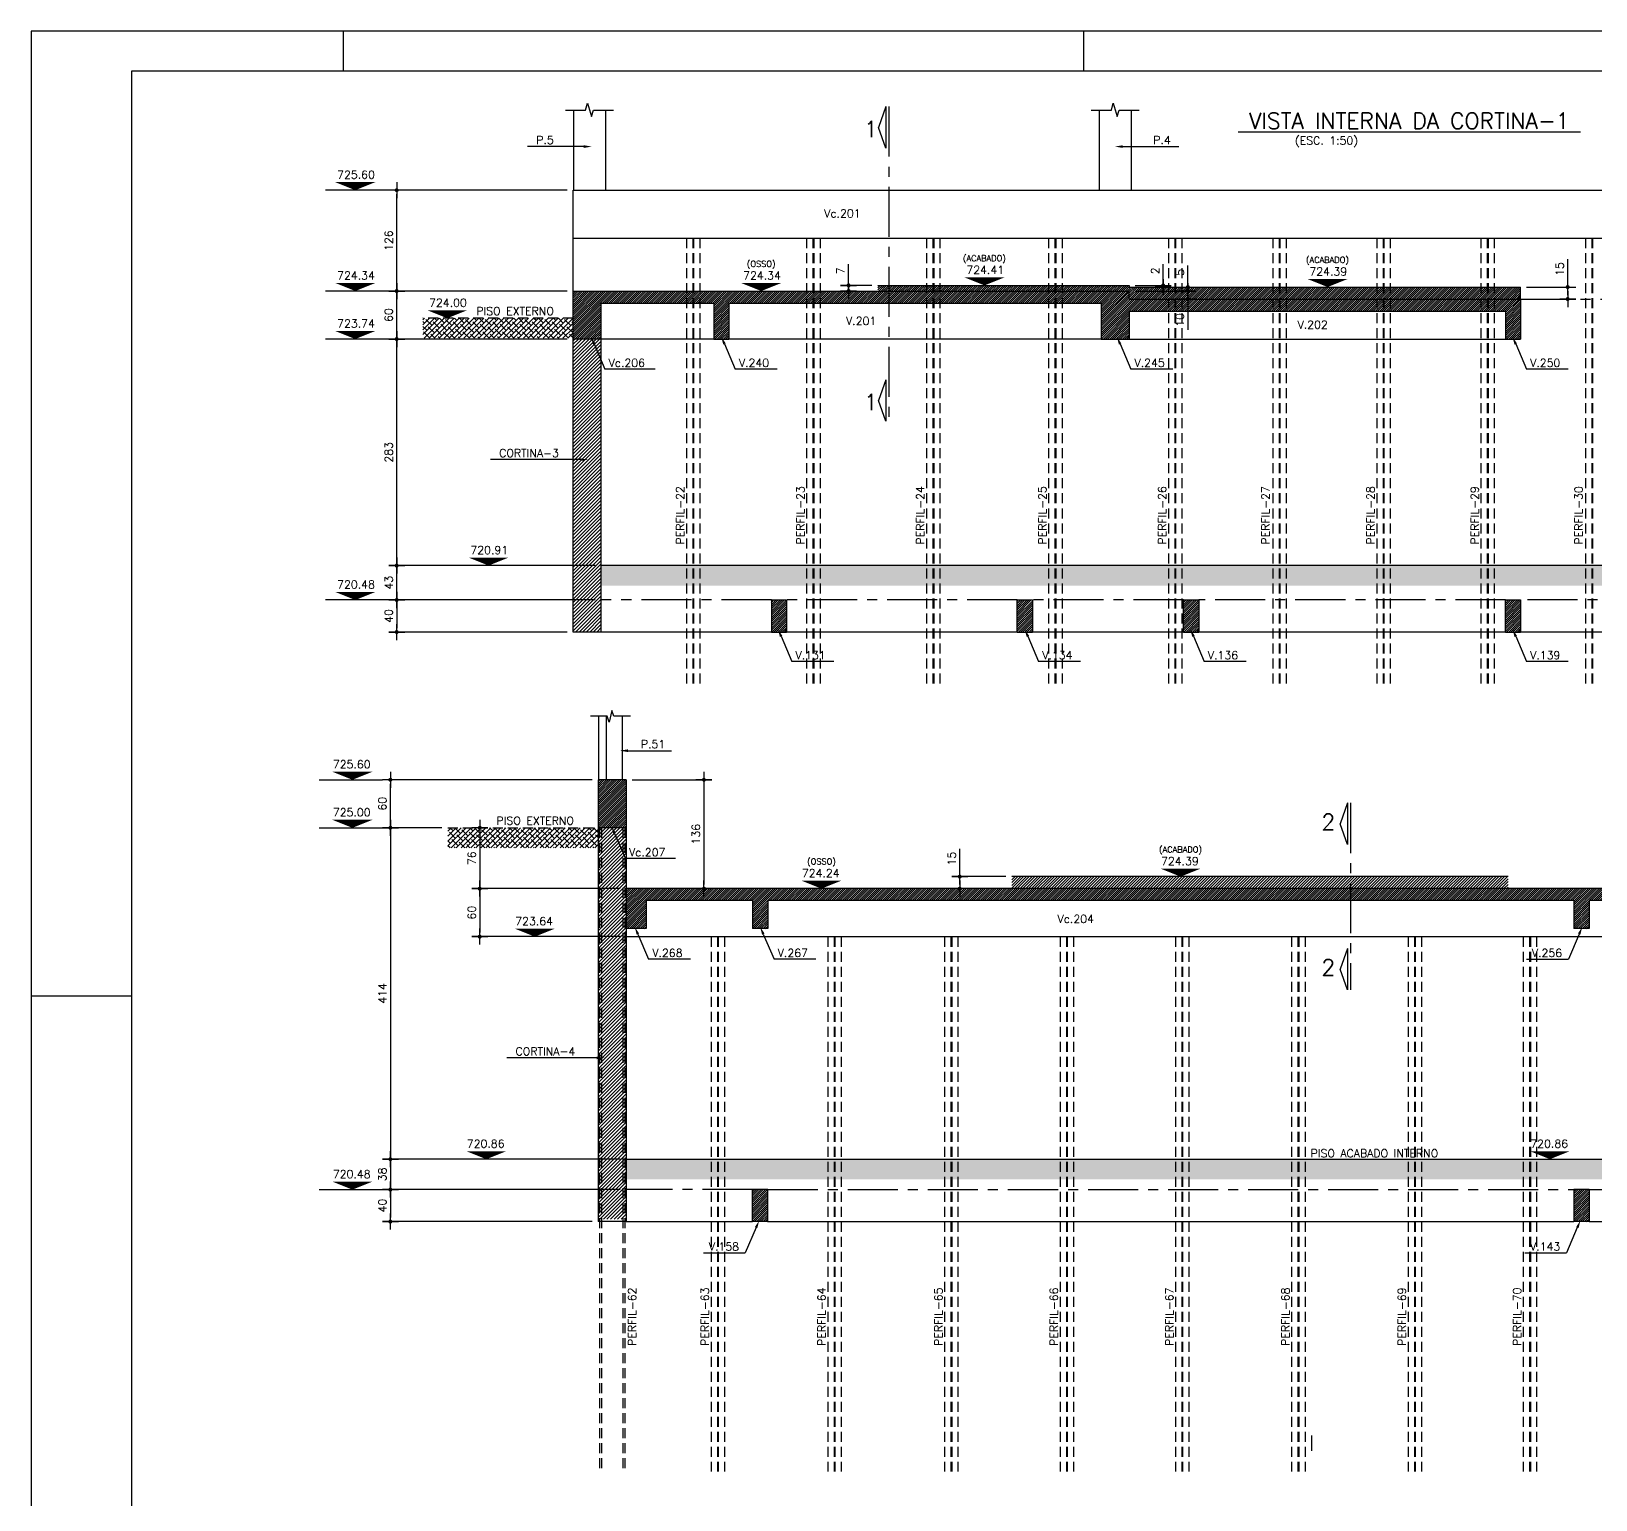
# Model space of a CAD drawing. Header units: inches. Extents: x 0 to 5940, y 0 to 4205.
# Drawn here: x 0 to 1955, y 2370 to 4205 of the extents above; entities that cross this region are included whole.
import ezdxf
from ezdxf.enums import TextEntityAlignment as Align

# ---------------------------------------------------------------- set-up
doc = ezdxf.new("R2010")
doc.units = ezdxf.units.IN
doc.header["$LTSCALE"] = 50
doc.header["$MEASUREMENT"] = 0
doc.linetypes.add('CENTER', pattern=[2, 1.25, -0.25, 0.25, -0.25])
doc.linetypes.add('HIDDEN', pattern=[0.375, 0.25, -0.125])
for name, color, linetype in [('ATERRO', 253, 'Continuous'), ('CORTE-FORMA', 1, 'Continuous'), ('COTA', 6, 'Continuous'), ('FOLHA', 7, 'Continuous'), ('NIVEL', 3, 'Continuous'), ('P-N', 5, 'Continuous'), ('TEXTO', 3, 'Continuous'), ('TEXTO_PERFIL', 4, 'Continuous'), ('VISTAS', 2, 'Continuous')]:
    doc.layers.add(name, color=color, linetype=linetype)
doc.styles.add('060CL', font='simplex.shx', dxfattribs={"height": 11.25})
doc.styles.add('ROMANS', font='romans.shx')
doc.dimstyles.new('COTA_50', dxfattribs={"dimscale": 5, "dimtxt": 2, "dimasz": 1, "dimexe": 2, "dimexo": 1.5, "dimgap": 1, "dimtad": 1, "dimzin": 12, "dimdsep": 46, "dimtxsty": 'ROMANS', "dimblk1": 'COTA', "dimblk2": 'COTA', "dimsah": 1, "dimcen": -4, "dimdle": 1.5, "dimclrd": 6, "dimclre": 6, "dimclrt": 3, "dimadec": 0, "dimazin": 0, "dimtfac": 1, "dimtofl": 0, "dimtmove": 0, "dimatfit": 3, "dimldrblk": 'COTA', "dimfxl": 1, "dimtolj": 1, "dimtzin": 12, "dimarcsym": 0})
pattern_1 = [(45, (1113.1584, 8112.7046), (-1.3258252, 1.3258252), [])]
pattern_2 = [(45, (1113.1584, 8112.7046), (-3.093592, 3.093592), []), (135, (1113.1584, 8112.7046), (-9.2807765, 3.093592), [10.9375, -6.5625])]
pattern_3 = [(45, (-4682.6648, 13250.9905), (-1.32582521, 1.32582521), [])]

# ---------------------------------------------------------------- blocks, each defined once
blk = doc.blocks.new('COTA')
at = {"layer": 'COTA'}
for p, q in [((2, 0), (-2, 0)), ((0, -2), (0, 2))]:
    blk.add_line(p, q, dxfattribs=at)
at = {"layer": 'COTA', "const_width": 0.5}
blk.add_lwpolyline([(-0.25, 0, 1), (0.25, 0, 1)], format="xyb", close=True, dxfattribs=at)
blk = doc.blocks.new('*D8')
at = {"layer": 'COTA', "color": 6, "lineweight": -2, "transparency": 16777216}
for p, q in [((704.5, 3494.5), (446.5, 3494.5)), ((456.5, 3489.5), (456.5, 3459.5)), ((669.5, 3454.5), (446.5, 3454.5))]:
    blk.add_line(p, q, dxfattribs=at)
at = {"layer": 'Defpoints', "color": 0, "transparency": 16777216}
for p in [(712, 3494.5), (456.5, 3454.5), (677, 3454.5)]:
    blk.add_point(p, dxfattribs=at)
at = {"layer": 'COTA', "color": 6, "lineweight": -2, "transparency": 16777216, "xscale": 5, "yscale": 5, "zscale": 5}
for p, rotation in [((456.5, 3494.5), 90), ((456.5, 3454.5), 270)]:
    blk.add_blockref('COTA', p, dxfattribs=dict(at, rotation=rotation))
at = {"layer": 'COTA', "color": 3, "transparency": 16777216, "insert": (446.5, 3474.5), "char_height": 10, "attachment_point": 5, "rotation": 90, "style": 'ROMANS'}
blk.add_mtext('\\A1;40', dxfattribs=at)
blk = doc.blocks.new('*D9')
at = {"layer": 'COTA', "color": 6, "lineweight": -2, "transparency": 16777216}
for p, q in [((669.5, 3880.5), (446.5, 3880.5)), ((456.5, 3825.5), (456.5, 3875.5)), ((669.5, 3820.5), (446.5, 3820.5))]:
    blk.add_line(p, q, dxfattribs=at)
at = {"layer": 'Defpoints', "color": 0, "transparency": 16777216}
for p in [(456.5, 3880.5), (677, 3880.5), (677, 3820.5)]:
    blk.add_point(p, dxfattribs=at)
at = {"layer": 'COTA', "color": 6, "lineweight": -2, "transparency": 16777216, "xscale": 5, "yscale": 5, "zscale": 5}
for p, rotation in [((456.5, 3880.5), 90), ((456.5, 3820.5), 270)]:
    blk.add_blockref('COTA', p, dxfattribs=dict(at, rotation=rotation))
at = {"layer": 'COTA', "color": 3, "transparency": 16777216, "insert": (446.5, 3850.5), "char_height": 10, "attachment_point": 5, "rotation": 90, "style": 'ROMANS'}
blk.add_mtext('\\A1;60', dxfattribs=at)
blk = doc.blocks.new('*D10')
at = {"layer": 'COTA', "color": 6, "lineweight": -2, "transparency": 16777216}
for p, q in [((669.5, 4006.5), (446.5, 4006.5)), ((456.5, 3885.5), (456.5, 4001.5)), ((669.5, 3880.5), (446.5, 3880.5))]:
    blk.add_line(p, q, dxfattribs=at)
at = {"layer": 'Defpoints', "color": 0, "transparency": 16777216}
for p in [(456.5, 4006.5), (677, 4006.5), (677, 3880.5)]:
    blk.add_point(p, dxfattribs=at)
at = {"layer": 'COTA', "color": 6, "lineweight": -2, "transparency": 16777216, "xscale": 5, "yscale": 5, "zscale": 5}
for p, rotation in [((456.5, 4006.5), 90), ((456.5, 3880.5), 270)]:
    blk.add_blockref('COTA', p, dxfattribs=dict(at, rotation=rotation))
at = {"layer": 'COTA', "color": 3, "transparency": 16777216, "insert": (446.5, 3943.5), "char_height": 10, "attachment_point": 5, "rotation": 90, "style": 'ROMANS'}
blk.add_mtext('\\A1;126', dxfattribs=at)
blk = doc.blocks.new('*D13')
at = {"layer": 'COTA', "color": 6, "lineweight": -2, "transparency": 16777216}
for p, q in [((700.8, 3269.9), (438.6, 3269.9)), ((448.6, 3214.9), (448.6, 3264.9)), ((513.1, 3209.9), (438.6, 3209.9))]:
    blk.add_line(p, q, dxfattribs=at)
at = {"layer": 'Defpoints', "color": 0, "transparency": 16777216}
for p in [(448.6, 3269.9), (708.3, 3269.9), (520.6, 3209.9)]:
    blk.add_point(p, dxfattribs=at)
at = {"layer": 'COTA', "color": 6, "lineweight": -2, "transparency": 16777216, "xscale": 5, "yscale": 5, "zscale": 5}
for p, rotation in [((448.6, 3269.9), 90), ((448.6, 3209.9), 270)]:
    blk.add_blockref('COTA', p, dxfattribs=dict(at, rotation=rotation))
at = {"layer": 'COTA', "color": 3, "transparency": 16777216, "insert": (438.6, 3239.9), "char_height": 10, "attachment_point": 5, "rotation": 90, "style": 'ROMANS'}
blk.add_mtext('\\A1;60', dxfattribs=at)
blk = doc.blocks.new('*D14')
at = {"layer": 'COTA', "color": 6, "lineweight": -2, "transparency": 16777216}
for p, q in [((513.1, 3209.9), (438.6, 3209.9)), ((448.6, 3204.9), (448.6, 2800.9)), ((735.8, 2795.9), (438.6, 2795.9))]:
    blk.add_line(p, q, dxfattribs=at)
at = {"layer": 'Defpoints', "color": 0, "transparency": 16777216}
for p in [(520.6, 3209.9), (448.6, 2795.9), (743.3, 2795.9)]:
    blk.add_point(p, dxfattribs=at)
at = {"layer": 'COTA', "color": 6, "lineweight": -2, "transparency": 16777216, "xscale": 5, "yscale": 5, "zscale": 5}
for p, rotation in [((448.6, 3209.9), 90), ((448.6, 2795.9), 270)]:
    blk.add_blockref('COTA', p, dxfattribs=dict(at, rotation=rotation))
at = {"layer": 'COTA', "color": 3, "transparency": 16777216, "insert": (438.6, 3002.9), "char_height": 10, "attachment_point": 5, "rotation": 90, "style": 'ROMANS'}
blk.add_mtext('\\A1;414', dxfattribs=at)
blk = doc.blocks.new('*D15')
at = {"layer": 'COTA', "color": 6, "lineweight": -2, "transparency": 16777216}
for p, q in [((735.8, 2795.9), (438.6, 2795.9)), ((448.6, 2790.9), (448.6, 2762.9)), ((735.8, 2757.9), (438.6, 2757.9))]:
    blk.add_line(p, q, dxfattribs=at)
at = {"layer": 'Defpoints', "color": 0, "transparency": 16777216}
for p in [(743.3, 2795.9), (448.6, 2757.9), (743.3, 2757.9)]:
    blk.add_point(p, dxfattribs=at)
at = {"layer": 'COTA', "color": 6, "lineweight": -2, "transparency": 16777216, "xscale": 5, "yscale": 5, "zscale": 5}
for p, rotation in [((448.6, 2795.9), 90), ((448.6, 2757.9), 270)]:
    blk.add_blockref('COTA', p, dxfattribs=dict(at, rotation=rotation))
at = {"layer": 'COTA', "color": 3, "transparency": 16777216, "insert": (438.6, 2776.9), "char_height": 10, "attachment_point": 5, "rotation": 90, "style": 'ROMANS'}
blk.add_mtext('\\A1;38', dxfattribs=at)
blk = doc.blocks.new('*D16')
at = {"layer": 'COTA', "color": 6, "lineweight": -2, "transparency": 16777216}
for p, q in [((728.3, 2757.9), (438.6, 2757.9)), ((448.6, 2752.9), (448.6, 2722.9)), ((700.8, 2717.9), (438.6, 2717.9))]:
    blk.add_line(p, q, dxfattribs=at)
at = {"layer": 'Defpoints', "color": 0, "transparency": 16777216}
for p in [(735.8, 2757.9), (448.6, 2717.9), (708.3, 2717.9)]:
    blk.add_point(p, dxfattribs=at)
at = {"layer": 'COTA', "color": 6, "lineweight": -2, "transparency": 16777216, "xscale": 5, "yscale": 5, "zscale": 5}
for p, rotation in [((448.6, 2757.9), 90), ((448.6, 2717.9), 270)]:
    blk.add_blockref('COTA', p, dxfattribs=dict(at, rotation=rotation))
at = {"layer": 'COTA', "color": 3, "transparency": 16777216, "insert": (438.6, 2737.9), "char_height": 10, "attachment_point": 5, "rotation": 90, "style": 'ROMANS'}
blk.add_mtext('\\A1;40', dxfattribs=at)
blk = doc.blocks.new('*D17')
at = {"layer": 'COTA', "color": 6, "lineweight": -2, "transparency": 16777216}
for p, q in [((750.8, 3269.9), (850.4, 3269.9)), ((840.4, 3264.9), (840.4, 3138.9)), ((832.9, 3133.9), (830.4, 3133.9))]:
    blk.add_line(p, q, dxfattribs=at)
at = {"layer": 'Defpoints', "color": 0, "transparency": 16777216}
for p in [(743.3, 3269.9), (840.4, 3133.9), (840.4, 3133.9)]:
    blk.add_point(p, dxfattribs=at)
at = {"layer": 'COTA', "color": 6, "lineweight": -2, "transparency": 16777216, "xscale": 5, "yscale": 5, "zscale": 5}
for p, rotation in [((840.4, 3269.9), 90), ((840.4, 3133.9), 270)]:
    blk.add_blockref('COTA', p, dxfattribs=dict(at, rotation=rotation))
at = {"layer": 'COTA', "color": 3, "transparency": 16777216, "insert": (830.4, 3201.9), "char_height": 10, "attachment_point": 5, "rotation": 90, "style": 'ROMANS'}
blk.add_mtext('\\A1;136', dxfattribs=at)
blk = doc.blocks.new('*D34')
at = {"layer": 'COTA', "color": 6, "lineweight": -2, "transparency": 16777216}
for p, q in [((565.5, 3209.9), (570.3, 3209.9)), ((560.3, 3204.9), (560.3, 3138.9)), ((735.8, 3133.9), (550.3, 3133.9))]:
    blk.add_line(p, q, dxfattribs=at)
at = {"layer": 'Defpoints', "color": 0, "transparency": 16777216}
for p in [(558, 3209.9), (560.3, 3133.9), (743.3, 3133.9)]:
    blk.add_point(p, dxfattribs=at)
at = {"layer": 'COTA', "color": 6, "lineweight": -2, "transparency": 16777216, "xscale": 5, "yscale": 5, "zscale": 5}
for p, rotation in [((560.3, 3209.9), 90), ((560.3, 3133.9), 270)]:
    blk.add_blockref('COTA', p, dxfattribs=dict(at, rotation=rotation))
at = {"layer": 'COTA', "color": 3, "transparency": 16777216, "insert": (550.3, 3171.9), "char_height": 10, "attachment_point": 5, "rotation": 90, "style": 'ROMANS'}
blk.add_mtext('\\A1;76', dxfattribs=at)
blk = doc.blocks.new('*D35')
at = {"layer": 'COTA', "color": 6, "lineweight": -2, "transparency": 16777216}
for p, q in [((665.9, 3133.9), (550.3, 3133.9)), ((560.3, 3128.9), (560.3, 3078.9)), ((735.8, 3073.9), (550.3, 3073.9))]:
    blk.add_line(p, q, dxfattribs=at)
at = {"layer": 'Defpoints', "color": 0, "transparency": 16777216}
for p in [(673.4, 3133.9), (560.3, 3073.9), (743.3, 3073.9)]:
    blk.add_point(p, dxfattribs=at)
at = {"layer": 'COTA', "color": 6, "lineweight": -2, "transparency": 16777216, "xscale": 5, "yscale": 5, "zscale": 5}
for p, rotation in [((560.3, 3133.9), 90), ((560.3, 3073.9), 270)]:
    blk.add_blockref('COTA', p, dxfattribs=dict(at, rotation=rotation))
at = {"layer": 'COTA', "color": 3, "transparency": 16777216, "insert": (550.3, 3103.9), "char_height": 10, "attachment_point": 5, "rotation": 90, "style": 'ROMANS'}
blk.add_mtext('\\A1;60', dxfattribs=at)
blk = doc.blocks.new('*D88')
at = {"layer": 'COTA', "color": 6, "lineweight": -2, "transparency": 16777216}
for p, q in [((1160, 3153.9), (1160, 3183.7)), ((1217.7, 3148.9), (1150, 3148.9)), ((1167.8, 3133.9), (1150, 3133.9)), ((1160, 3128.9), (1160, 3123.9))]:
    blk.add_line(p, q, dxfattribs=at)
at = {"layer": 'Defpoints', "color": 0, "transparency": 16777216}
for p in [(1160, 3148.9), (1225.2, 3148.9), (1175.3, 3133.9)]:
    blk.add_point(p, dxfattribs=at)
at = {"layer": 'COTA', "color": 6, "lineweight": -2, "transparency": 16777216, "xscale": 5, "yscale": 5, "zscale": 5}
for p, rotation in [((1160, 3148.9), 270), ((1160, 3133.9), 90)]:
    blk.add_blockref('COTA', p, dxfattribs=dict(at, rotation=rotation))
at = {"layer": 'COTA', "color": 3, "transparency": 16777216, "insert": (1150, 3171.3), "char_height": 10, "attachment_point": 5, "rotation": 90, "style": 'ROMANS'}
blk.add_mtext('\\A1;15', dxfattribs=at)
blk = doc.blocks.new('*D91')
at = {"layer": 'COTA', "color": 6, "lineweight": -2, "transparency": 16777216}
for p, q in [((1021.1, 3892.5), (1021.1, 3914.2)), ((1050.1, 3887.5), (1011.1, 3887.5)), ((1018.6, 3880.5), (1011.1, 3880.5)), ((1021.1, 3875.5), (1021.1, 3870.5))]:
    blk.add_line(p, q, dxfattribs=at)
at = {"layer": 'Defpoints', "color": 0, "transparency": 16777216}
for p in [(1021.1, 3887.5), (1026.1, 3880.5), (1057.6, 3887.5)]:
    blk.add_point(p, dxfattribs=at)
at = {"layer": 'COTA', "color": 6, "lineweight": -2, "transparency": 16777216, "xscale": 5, "yscale": 5, "zscale": 5}
for p, rotation in [((1021.1, 3887.5), 270), ((1021.1, 3880.5), 90)]:
    blk.add_blockref('COTA', p, dxfattribs=dict(at, rotation=rotation))
at = {"layer": 'COTA', "color": 3, "transparency": 16777216, "insert": (1011.1, 3905.8), "char_height": 10, "attachment_point": 5, "rotation": 90, "style": 'ROMANS'}
blk.add_mtext('\\A1;7', dxfattribs=at)
blk = doc.blocks.new('*D92')
at = {"layer": 'COTA', "color": 6, "lineweight": -2, "transparency": 16777216}
for p, q in [((1919.5, 3890.5), (1919.5, 3920.3)), ((1868.2, 3885.5), (1929.5, 3885.5)), ((1916.4, 3870.5), (1929.5, 3870.5)), ((1919.5, 3865.5), (1919.5, 3860.5))]:
    blk.add_line(p, q, dxfattribs=at)
at = {"layer": 'Defpoints', "color": 0, "transparency": 16777216}
for p in [(1860.7, 3885.5), (1908.9, 3870.5), (1919.5, 3885.5)]:
    blk.add_point(p, dxfattribs=at)
at = {"layer": 'COTA', "color": 6, "lineweight": -2, "transparency": 16777216, "xscale": 5, "yscale": 5, "zscale": 5}
for p, rotation in [((1919.5, 3885.5), 270), ((1919.5, 3870.5), 90)]:
    blk.add_blockref('COTA', p, dxfattribs=dict(at, rotation=rotation))
at = {"layer": 'COTA', "color": 3, "transparency": 16777216, "insert": (1909.5, 3907.9), "char_height": 10, "attachment_point": 5, "rotation": 90, "style": 'ROMANS'}
blk.add_mtext('\\A1;15', dxfattribs=at)
blk = doc.blocks.new('*D93')
at = {"layer": 'COTA', "color": 6, "lineweight": -2, "transparency": 16777216}
for p, q in [((1445, 3885.5), (1445, 3890.5)), ((1379.2, 3880.5), (1455, 3880.5)), ((1445.5, 3870.5), (1455, 3870.5)), ((1445, 3865.5), (1445, 3831.9))]:
    blk.add_line(p, q, dxfattribs=at)
at = {"layer": 'Defpoints', "color": 0, "transparency": 16777216}
for p in [(1371.7, 3880.5), (1438, 3870.5), (1445, 3870.5)]:
    blk.add_point(p, dxfattribs=at)
at = {"layer": 'COTA', "color": 6, "lineweight": -2, "transparency": 16777216, "xscale": 5, "yscale": 5, "zscale": 5}
for p, rotation in [((1445, 3880.5), 270), ((1445, 3870.5), 90)]:
    blk.add_blockref('COTA', p, dxfattribs=dict(at, rotation=rotation))
at = {"layer": 'COTA', "color": 3, "transparency": 16777216, "insert": (1435, 3844.3), "char_height": 10, "attachment_point": 5, "rotation": 90, "style": 'ROMANS'}
blk.add_mtext('\\A1;10', dxfattribs=at)
blk = doc.blocks.new('*D94')
at = {"layer": 'COTA', "color": 6, "lineweight": -2, "transparency": 16777216}
for p, q in [((1445, 3890.5), (1445, 3912.2)), ((1445, 3875.5), (1445, 3870.5)), ((1446, 3885.5), (1455, 3885.5)), ((1446, 3880.5), (1455, 3880.5))]:
    blk.add_line(p, q, dxfattribs=at)
at = {"layer": 'Defpoints', "color": 0, "transparency": 16777216}
for p in [(1438.5, 3885.5), (1438.5, 3880.5), (1445, 3885.5)]:
    blk.add_point(p, dxfattribs=at)
at = {"layer": 'COTA', "color": 6, "lineweight": -2, "transparency": 16777216, "xscale": 5, "yscale": 5, "zscale": 5}
for p, rotation in [((1445, 3885.5), 270), ((1445, 3880.5), 90)]:
    blk.add_blockref('COTA', p, dxfattribs=dict(at, rotation=rotation))
at = {"layer": 'COTA', "color": 3, "transparency": 16777216, "insert": (1435, 3903.8), "char_height": 10, "attachment_point": 5, "rotation": 90, "style": 'ROMANS'}
blk.add_mtext('\\A1;5', dxfattribs=at)
blk = doc.blocks.new('*D95')
at = {"layer": 'COTA', "color": 6, "lineweight": -2, "transparency": 16777216}
for p, q in [((1414.2, 3892.5), (1414.2, 3914.2)), ((1379.2, 3887.5), (1424.2, 3887.5)), ((1414.2, 3880.5), (1414.2, 3875.5)), ((1417.7, 3885.5), (1424.2, 3885.5))]:
    blk.add_line(p, q, dxfattribs=at)
at = {"layer": 'Defpoints', "color": 0, "transparency": 16777216}
for p in [(1371.7, 3887.5), (1410.2, 3885.5), (1414.2, 3887.5)]:
    blk.add_point(p, dxfattribs=at)
at = {"layer": 'COTA', "color": 6, "lineweight": -2, "transparency": 16777216, "xscale": 5, "yscale": 5, "zscale": 5}
for p, rotation in [((1414.2, 3887.5), 270), ((1414.2, 3885.5), 90)]:
    blk.add_blockref('COTA', p, dxfattribs=dict(at, rotation=rotation))
at = {"layer": 'COTA', "color": 3, "transparency": 16777216, "insert": (1404.2, 3905.8), "char_height": 10, "attachment_point": 5, "rotation": 90, "style": 'ROMANS'}
blk.add_mtext('\\A1;2', dxfattribs=at)
blk = doc.blocks.new('*D107')
at = {"layer": 'COTA', "color": 6, "lineweight": -2, "transparency": 16777216}
for p, q in [((704.5, 3537.5), (446.5, 3537.5)), ((456.5, 3499.5), (456.5, 3532.5)), ((704.5, 3494.5), (446.5, 3494.5))]:
    blk.add_line(p, q, dxfattribs=at)
at = {"layer": 'Defpoints', "color": 0, "transparency": 16777216}
for p in [(456.5, 3537.5), (712, 3537.5), (712, 3494.5)]:
    blk.add_point(p, dxfattribs=at)
at = {"layer": 'COTA', "color": 6, "lineweight": -2, "transparency": 16777216, "xscale": 5, "yscale": 5, "zscale": 5}
for p, rotation in [((456.5, 3537.5), 90), ((456.5, 3494.5), 270)]:
    blk.add_blockref('COTA', p, dxfattribs=dict(at, rotation=rotation))
at = {"layer": 'COTA', "color": 3, "transparency": 16777216, "insert": (446.5, 3516), "char_height": 10, "attachment_point": 5, "rotation": 90, "style": 'ROMANS'}
blk.add_mtext('\\A1;43', dxfattribs=at)
blk = doc.blocks.new('*D108')
at = {"layer": 'COTA', "color": 6, "lineweight": -2, "transparency": 16777216}
for p, q in [((468.2, 3820.5), (446.5, 3820.5)), ((456.5, 3542.5), (456.5, 3815.5)), ((468.2, 3537.5), (446.5, 3537.5))]:
    blk.add_line(p, q, dxfattribs=at)
at = {"layer": 'Defpoints', "color": 0, "transparency": 16777216}
for p in [(456.5, 3820.5), (475.7, 3820.5), (475.7, 3537.5)]:
    blk.add_point(p, dxfattribs=at)
at = {"layer": 'COTA', "color": 6, "lineweight": -2, "transparency": 16777216, "xscale": 5, "yscale": 5, "zscale": 5}
for p, rotation in [((456.5, 3820.5), 90), ((456.5, 3537.5), 270)]:
    blk.add_blockref('COTA', p, dxfattribs=dict(at, rotation=rotation))
at = {"layer": 'COTA', "color": 3, "transparency": 16777216, "insert": (446.5, 3679), "char_height": 10, "attachment_point": 5, "rotation": 90, "style": 'ROMANS'}
blk.add_mtext('\\A1;283', dxfattribs=at)

msp = doc.modelspace()

# ---------------------------------------------------------------- hatches: boundary and pattern name
at = {"layer": 'ATERRO'}
h = msp.add_hatch(dxfattribs=at)
h.set_pattern_fill('ANSI38', color=256, scale=35)
h.set_pattern_definition(pattern_2)
h.paths.add_polyline_path([(676.969, 3846.516), (489.28, 3846.516), (489.28, 3821.564), (676.969, 3821.564)])
h = msp.add_hatch(dxfattribs=at)
h.set_pattern_fill('ANSI38', color=256, scale=35)
h.set_pattern_definition(pattern_2)
h.paths.add_polyline_path([(3636.169, 3512.516), (3636.169, 3537.516), (711.969, 3537.516), (711.969, 3512.516)])
h = msp.add_hatch(dxfattribs=at)
h.set_pattern_fill('ANSI38', color=256, scale=35)
h.set_pattern_definition([(45, (-4682.6648, 7376.079), (-3.0935922, 3.0935922), []), (135, (-4682.6648, 7376.079), (-9.2807765, 3.0935922), [10.9375, -6.5625])])
h.paths.add_polyline_path([(520.57, 3209.891), (708.26, 3209.891), (708.26, 3184.938), (520.57, 3184.938)])
h = msp.add_hatch(dxfattribs=at)
h.set_pattern_fill('ANSI38', color=256, scale=35)
h.set_pattern_definition([(45, (-30538.57, 9220.62), (-3.09359217, 3.09359217), []), (135, (-30538.57, 9220.62), (-9.2807765, 3.09359217), [10.9375, -6.5625])])
h.paths.add_polyline_path([(2518.726, 2795.891), (743.26, 2795.891), (743.26, 2770.891), (2518.726, 2770.891)])
at = {"layer": 'VISTAS'}
h = msp.add_hatch(dxfattribs=at)
h.set_pattern_fill('ANSI31', color=252, scale=15)
h.set_pattern_definition(pattern_1)
h.paths.add_polyline_path([(711.969, 3820.516), (676.969, 3820.516), (676.969, 3880.516), (1371.703, 3880.516), (1371.703, 3870.516), (1860.703, 3870.516), (1860.703, 3820.516), (1841.703, 3820.516), (1841.703, 3855.516), (1371.703, 3855.516), (1371.703, 3820.516), (1336.703, 3820.516), (1336.703, 3865.516), (871.669, 3865.516), (871.669, 3820.516), (852.669, 3820.516), (852.669, 3865.516), (711.969, 3865.516)])
h = msp.add_hatch(dxfattribs=at)
h.set_pattern_fill('ANSI31', color=253, scale=15)
h.set_pattern_definition([(45, (-30538.57, 8896.9683), (-1.32582521, 1.32582521), [])])
h.paths.add_polyline_path([(1860.703, 3885.516), (1371.703, 3885.516), (1371.703, 3887.516), (1057.594, 3887.516), (1057.594, 3880.516), (1371.703, 3880.516), (1371.703, 3870.516), (1860.703, 3870.516)])
h = msp.add_hatch(dxfattribs=at)
h.set_pattern_fill('ANSI31', color=253, scale=25)
h.set_pattern_definition([(45, (1113.1584, 8112.7046), (-2.2097087, 2.2097087), [])])
h.paths.add_polyline_path([(711.969, 3820.516), (676.969, 3820.516), (676.969, 3454.516), (711.969, 3454.516)])
h = msp.add_hatch(dxfattribs=at)
h.set_pattern_fill('ANSI31', color=252, scale=15)
h.set_pattern_definition([(45, (2218.5243, 9163.0436), (-1.3258252, 1.3258252), [])])
h.paths.add_polyline_path([(924.669, 3494.516), (924.669, 3454.516), (943.669, 3454.516), (943.669, 3494.516)])
h = msp.add_hatch(dxfattribs=at)
h.set_pattern_fill('ANSI31', color=252, scale=15)
h.set_pattern_definition(pattern_1)
h.paths.add_polyline_path([(1231.669, 3454.516), (1231.669, 3494.516), (1250.669, 3494.516), (1250.669, 3454.516)])
h = msp.add_hatch(dxfattribs=at)
h.set_pattern_fill('ANSI31', color=252, scale=15)
h.set_pattern_definition(pattern_1)
h.paths.add_polyline_path([(1439.669, 3454.516), (1439.669, 3494.516), (1458.669, 3494.516), (1458.669, 3454.516)])
h = msp.add_hatch(dxfattribs=at)
h.set_pattern_fill('ANSI31', color=252, scale=15)
h.set_pattern_definition(pattern_1)
h.paths.add_polyline_path([(1841.703, 3454.516), (1841.703, 3494.516), (1860.703, 3494.516), (1860.703, 3454.516)])
h = msp.add_hatch(dxfattribs=at)
h.set_pattern_fill('ANSI31', color=252, scale=15)
h.set_pattern_definition(pattern_3)
h.paths.add_polyline_path([(743.26, 3269.891), (708.26, 3269.891), (708.26, 3209.891), (743.26, 3209.891)])
h = msp.add_hatch(dxfattribs=at)
h.set_pattern_fill('ANSI31', color=253, scale=25)
h.set_pattern_definition([(45, (-4682.6648, 13250.9905), (-2.2097087, 2.2097087), [])])
h.paths.add_polyline_path([(708.26, 3209.891), (743.26, 3209.891), (743.26, 2720.891), (708.26, 2720.891)])
h = msp.add_hatch(dxfattribs=at)
h.set_pattern_fill('ANSI31', color=253, scale=20)
h.set_pattern_definition([(45, (-30538.57, 9225.6202), (-1.76776695, 1.76776695), [])])
h.paths.add_polyline_path([(1845.139, 3148.891), (1225.243, 3148.891), (1225.243, 3133.891), (1845.139, 3133.891)])
h = msp.add_hatch(dxfattribs=at)
h.set_pattern_fill('ANSI31', color=252, scale=15)
h.set_pattern_definition(pattern_3)
h.paths.add_polyline_path([(743.26, 3133.891), (3040.226, 3133.891), (3040.226, 3083.891), (3000.226, 3083.891), (3000.226, 3118.891), (1946.226, 3118.891), (1946.226, 3083.891), (1927.226, 3083.891), (1927.226, 3118.891), (920.226, 3118.891), (920.226, 3083.891), (901.226, 3083.891), (901.226, 3118.891), (768.26, 3118.891), (768.26, 3083.891), (743.26, 3083.891)])
h = msp.add_hatch(dxfattribs=at)
h.set_pattern_fill('ANSI31', color=252, scale=15)
h.set_pattern_definition(pattern_3)
h.paths.add_polyline_path([(920.226, 2717.891), (920.226, 2757.891), (901.226, 2757.891), (901.226, 2717.891)])
h = msp.add_hatch(dxfattribs=at)
h.set_pattern_fill('ANSI31', color=252, scale=15)
h.set_pattern_definition(pattern_3)
h.paths.add_polyline_path([(1946.226, 2757.891), (1946.226, 2717.891), (1927.226, 2717.891), (1927.226, 2757.891)])

# ---------------------------------------------------------------- linework, layer by layer
at = {"layer": 'CORTE-FORMA'}
for p, q in [((676.969, 3820.516), (676.969, 3880.516)), ((676.969, 3880.516), (1371.703, 3880.516)), ((1371.703, 3870.516), (1371.703, 3880.516)), ((1371.703, 3870.516), (1860.703, 3870.516)), ((1860.703, 3870.516), (1860.703, 3820.516)), ((711.969, 3820.516), (711.969, 3865.516)), ((711.969, 3865.516), (852.669, 3865.516)), ((852.669, 3865.516), (852.669, 3820.516)), ((871.669, 3865.516), (1336.703, 3865.516)), ((871.669, 3865.516), (871.669, 3820.516)), ((1336.703, 3865.516), (1336.703, 3820.516)), ((1371.703, 3855.516), (1841.703, 3855.516)), ((1371.703, 3855.516), (1371.703, 3820.516)), ((1841.703, 3855.516), (1841.703, 3820.516)), ((711.969, 3820.516), (676.969, 3820.516)), ((852.669, 3820.516), (871.669, 3820.516)), ((1336.703, 3820.516), (1371.703, 3820.516)), ((1841.703, 3820.516), (1860.703, 3820.516))]:
    msp.add_line(p, q, dxfattribs=at)
at = {"layer": 'COTA'}
for p, q in [((446.494, 4006.516), (367.406, 4006.516)), ((446.494, 3880.516), (367.406, 3880.516)), ((446.494, 3820.516), (367.406, 3820.516)), ((446.494, 3494.516), (367.406, 3494.516)), ((359.502, 3269.891), (438.589, 3269.891)), ((359.502, 3209.891), (438.589, 3209.891)), ((359.502, 2757.891), (438.589, 2757.891))]:
    msp.add_line(p, q, dxfattribs=at)
at = {"layer": 'COTA', "linetype": 'CENTER'}
for p, q in [((1860.703, 3870.516), (2131.703, 3870.516)), ((924.669, 3494.516), (711.969, 3494.516)), ((1231.669, 3494.516), (943.669, 3494.516)), ((1439.669, 3494.516), (1250.669, 3494.516)), ((1841.703, 3494.516), (1458.669, 3494.516)), ((2131.703, 3494.516), (1860.703, 3494.516)), ((901.226, 2757.891), (743.26, 2757.891)), ((920.226, 2757.891), (1927.226, 2757.891)), ((1946.226, 2757.891), (2518.726, 2757.891))]:
    msp.add_line(p, q, dxfattribs=at)
at = {"layer": 'FOLHA'}
for p, q in [((390, 4155), (390, 4205)), ((1315, 4155), (1315, 4205)), ((0, 3000), (125, 3000))]:
    msp.add_line(p, q, dxfattribs=at)
at = {"layer": 'FOLHA', "color": 1}
for p, q in [((125, 4155), (125, 50)), ((5895, 4155), (125, 4155))]:
    msp.add_line(p, q, dxfattribs=at)
at = {"layer": 'FOLHA'}
msp.add_lwpolyline([(0, 4205), (0, 0), (5940, 0), (5940, 4205)], close=True, dxfattribs=at)
at = {"layer": 'NIVEL', "color": 1}
for points in [[(404.797, 4006.516, 0, 50, 0), (404.797, 4016.516, 50, 50, 0)], [(404.797, 3880.516, 0, 50, 0), (404.797, 3890.516, 50, 50, 0)], [(911.999, 3880.516, 0, 50, 0), (911.999, 3890.516, 50, 50, 0)], [(1190.914, 3887.516, 0, 50, 0), (1190.914, 3897.516, 50, 50, 0)], [(1619.504, 3885.516, 0, 50, 0), (1619.504, 3895.516, 50, 50, 0)], [(519.661, 3846.516, 0, 50, 0), (519.661, 3856.516, 50, 50, 0)], [(404.797, 3820.516, 0, 50, 0), (404.797, 3830.516, 50, 50, 0)], [(571.272, 3537.516, 0, 50, 0), (571.272, 3547.516, 50, 50, 0)], [(404.797, 3494.516, 0, 50, 0), (404.797, 3504.516, 50, 50, 0)], [(401.199, 3269.891, 0, 50, 0), (401.199, 3279.891, 50, 50, 0)], [(401.199, 3209.891, 0, 50, 0), (401.199, 3219.891, 50, 50, 0)], [(987.153, 3133.891, 0, 50, 0), (987.153, 3143.891, 50, 50, 0)], [(1435.894, 3148.891, 0, 50, 0), (1435.894, 3158.891, 50, 50, 0)], [(629.101, 3073.891, 0, 50, 0), (629.101, 3083.891, 50, 50, 0)], [(568.572, 2795.891, 0, 50, 0), (568.572, 2805.891, 50, 50, 0)], [(1897.264, 2795.891, 0, 50, 0), (1897.264, 2805.891, 50, 50, 0)], [(401.199, 2757.891, 0, 50, 0), (401.199, 2767.891, 50, 50, 0)]]:
    msp.add_lwpolyline(points, format="xyseb", dxfattribs=at)
at = {"layer": 'P-N'}
msp.add_line((1599.48, 2450.603), (1599.48, 2431.603), dxfattribs=at)
at = {"layer": 'TEXTO', "color": 4}
for p, q in [((1067.632, 4110.864), (1058.381, 4085.007)), ((1067.632, 4110.864), (1067.632, 4059.151)), ((1067.632, 4059.151), (1058.381, 4085.007)), ((1067.632, 3769.728), (1058.381, 3743.871)), ((1067.632, 3769.728), (1067.632, 3718.015)), ((1067.632, 3718.015), (1058.381, 3743.871)), ((1644.436, 3240.893), (1635.184, 3215.036)), ((1644.436, 3240.893), (1644.436, 3189.18)), ((1644.436, 3189.18), (1635.184, 3215.036)), ((1644.436, 3059.192), (1635.184, 3033.336)), ((1644.436, 3059.192), (1644.436, 3007.479)), ((1644.436, 3007.479), (1635.184, 3033.336))]:
    msp.add_line(p, q, dxfattribs=at)
at = {"layer": 'TEXTO', "color": 4, "linetype": 'CENTER'}
for p, q in [((1071.229, 4110.864), (1071.229, 3718.015)), ((1648.033, 3240.893), (1648.033, 3007.479))]:
    msp.add_line(p, q, dxfattribs=at)
at = {"layer": 'TEXTO', "color": 8}
for p, q in [((690.286, 4060.976), (620.137, 4060.976)), ((1363.662, 4060.976), (1433.811, 4060.976)), ((703.21, 3814.335), (716.689, 3782.912)), ((866, 3814.335), (879.479, 3782.912)), ((1360.271, 3814.335), (1373.751, 3782.912)), ((1854.55, 3814.335), (1868.029, 3782.912)), ((779.513, 3782.912), (716.689, 3782.912)), ((931.737, 3782.912), (879.479, 3782.912)), ((1426.009, 3782.912), (1373.751, 3782.912)), ((1920.287, 3782.912), (1868.029, 3782.912)), ((685.952, 3669.829), (573.791, 3669.829)), ((936.749, 3449.122), (950.229, 3417.699)), ((1245.015, 3449.122), (1258.494, 3417.699)), ((1451.933, 3449.122), (1465.413, 3417.699)), ((1854.559, 3449.122), (1868.039, 3417.699)), ((1002.487, 3417.699), (950.229, 3417.699)), ((1310.753, 3417.699), (1258.494, 3417.699)), ((1517.671, 3417.699), (1465.413, 3417.699)), ((1920.297, 3417.699), (1868.039, 3417.699)), ((745.364, 3306.224), (799.74, 3306.224)), ((728.692, 3202.895), (742.171, 3171.472)), ((804.995, 3171.472), (742.171, 3171.472)), ((757.817, 3077.13), (771.296, 3045.707)), ((914.517, 3077.13), (927.997, 3045.707)), ((1933.837, 3077.13), (1920.358, 3045.707)), ((823.554, 3045.707), (771.296, 3045.707)), ((980.255, 3045.707), (927.997, 3045.707)), ((1868.099, 3045.707), (1920.358, 3045.707)), ((706.447, 2922.444), (594.287, 2922.444)), ((905.55, 2710.368), (892.071, 2678.945)), ((1931.55, 2710.368), (1918.071, 2678.945)), ((839.812, 2678.945), (892.071, 2678.945)), ((1865.812, 2678.945), (1918.071, 2678.945))]:
    msp.add_line(p, q, dxfattribs=at)
for points in [[(690.286, 4059.309), (690.286, 4062.643), (700.286, 4060.976)], [(1363.662, 4059.309), (1363.662, 4062.643), (1353.662, 4060.976)], [(704.742, 3814.992), (701.678, 3813.678), (699.268, 3823.525)], [(867.531, 3814.992), (864.468, 3813.678), (862.057, 3823.525)], [(1361.803, 3814.992), (1358.739, 3813.678), (1356.329, 3823.525)], [(1856.081, 3814.992), (1853.018, 3813.678), (1850.607, 3823.525)], [(685.952, 3668.162), (685.952, 3671.495), (695.952, 3669.829)], [(938.281, 3449.779), (935.218, 3448.465), (932.807, 3458.313)], [(1246.547, 3449.779), (1243.483, 3448.465), (1241.073, 3458.313)], [(1453.465, 3449.779), (1450.402, 3448.465), (1447.991, 3458.313)], [(1856.091, 3449.779), (1853.028, 3448.465), (1850.617, 3458.313)], [(745.364, 3304.558), (745.364, 3307.891), (735.364, 3306.224)], [(730.224, 3203.552), (727.16, 3202.238), (724.75, 3212.085)], [(759.349, 3077.787), (756.285, 3076.473), (753.875, 3086.32)], [(916.049, 3077.787), (912.986, 3076.473), (910.575, 3086.32)], [(1932.305, 3077.787), (1935.369, 3076.473), (1937.779, 3086.32)], [(706.447, 2920.777), (706.447, 2924.11), (716.447, 2922.444)], [(904.018, 2711.025), (907.082, 2709.711), (909.492, 2719.558)], [(1930.018, 2711.025), (1933.082, 2709.711), (1935.492, 2719.558)]]:
    msp.add_solid(points, dxfattribs=at)
at = {"layer": 'VISTAS', "color": 8}
for p, q in [((667.41, 4106.516), (692.565, 4106.516)), ((692.565, 4106.516), (694.904, 4115.211)), ((694.904, 4115.211), (699.945, 4098.703)), ((699.945, 4098.703), (702.315, 4106.516)), ((702.315, 4106.516), (727.412, 4106.516)), ((1324.201, 4106.516), (1349.355, 4106.516)), ((1349.355, 4106.516), (1351.695, 4115.211)), ((1351.695, 4115.211), (1356.736, 4098.703)), ((1356.736, 4098.703), (1359.106, 4106.516)), ((1359.106, 4106.516), (1384.203, 4106.516)), ((719.611, 3349.301), (698.76, 3349.301)), ((721.904, 3341.913), (719.611, 3349.301)), ((725.105, 3356.389), (721.904, 3341.913)), ((727.726, 3349.301), (725.105, 3356.389)), ((748.76, 3349.301), (727.726, 3349.301))]:
    msp.add_line(p, q, dxfattribs=at)
at = {"layer": 'VISTAS'}
for p, q in [((677.41, 4106.516), (677.41, 4006.516)), ((717.412, 4106.516), (717.412, 4006.516)), ((1334.203, 4106.516), (1334.203, 4006.516)), ((1374.203, 4106.516), (1374.203, 4006.516)), ((676.969, 3880.516), (676.969, 4006.516)), ((676.969, 3454.516), (676.969, 3820.516)), ((711.969, 3454.516), (711.969, 3820.516)), ((852.669, 3820.516), (711.969, 3820.516)), ((1336.703, 3820.516), (871.669, 3820.516)), ((1371.703, 3820.516), (1841.703, 3820.516)), ((711.969, 3454.516), (676.969, 3454.516)), ((924.669, 3454.516), (711.969, 3454.516)), ((1231.669, 3454.516), (943.669, 3454.516)), ((1439.669, 3454.516), (1250.669, 3454.516)), ((1841.703, 3454.516), (1458.669, 3454.516)), ((2131.703, 3454.516), (1860.703, 3454.516)), ((708.76, 3349.301), (708.76, 3269.891)), ((718.76, 3269.891), (718.76, 3349.301)), ((738.76, 3269.891), (738.76, 3349.301)), ((708.26, 3209.891), (708.26, 2717.891)), ((743.26, 3209.891), (743.26, 2717.891)), ((3040.226, 3073.891), (743.26, 3073.891)), ((743.26, 2717.891), (708.26, 2717.891)), ((743.26, 2717.891), (901.226, 2717.891)), ((920.226, 2717.891), (1927.226, 2717.891)), ((1946.226, 2717.891), (2518.726, 2717.891))]:
    msp.add_line(p, q, dxfattribs=at)
at = {"layer": 'VISTAS', "color": 2}
for p, q in [((676.969, 4006.516), (3636.169, 4006.516)), ((676.969, 3946.516), (3636.169, 3946.516)), ((3636.169, 3537.516), (711.969, 3537.516)), ((743.26, 2795.891), (2518.726, 2795.891))]:
    msp.add_line(p, q, dxfattribs=at)
at = {"layer": 'VISTAS', "color": 8, "linetype": 'HIDDEN'}
for p, q in [((818.614, 3946.516), (818.614, 3384.516)), ((826.469, 3946.516), (826.469, 3384.516)), ((827.469, 3946.516), (827.469, 3384.516)), ((835.325, 3946.516), (835.325, 3384.516)), ((968.713, 3946.516), (968.713, 3384.516)), ((976.568, 3946.516), (976.568, 3384.516)), ((977.568, 3946.516), (977.568, 3384.516)), ((985.423, 3946.516), (985.423, 3384.516)), ((1118.567, 3946.516), (1118.567, 3384.516)), ((1126.422, 3946.516), (1126.422, 3384.516)), ((1127.422, 3946.516), (1127.422, 3384.516)), ((1135.277, 3946.516), (1135.277, 3384.516)), ((1271.043, 3946.516), (1271.043, 3384.516)), ((1278.898, 3946.516), (1278.898, 3384.516)), ((1279.898, 3946.516), (1279.898, 3384.516)), ((1287.754, 3946.516), (1287.754, 3384.516)), ((1420.792, 3946.516), (1420.792, 3384.516)), ((1428.647, 3946.516), (1428.647, 3384.516)), ((1429.647, 3946.516), (1429.647, 3384.516)), ((1437.502, 3946.516), (1437.502, 3384.516)), ((1551.095, 3946.516), (1551.095, 3384.516)), ((1558.95, 3946.516), (1558.95, 3384.516)), ((1559.95, 3946.516), (1559.95, 3384.516)), ((1567.805, 3946.516), (1567.805, 3384.516)), ((1681.116, 3946.516), (1681.116, 3384.516)), ((1688.971, 3946.516), (1688.971, 3384.516)), ((1689.971, 3946.516), (1689.971, 3384.516)), ((1697.826, 3946.516), (1697.826, 3384.516)), ((1811.137, 3946.516), (1811.137, 3384.516)), ((1818.992, 3946.516), (1818.992, 3384.516)), ((1819.992, 3946.516), (1819.992, 3384.516)), ((1827.848, 3946.516), (1827.848, 3384.516)), ((1941.73, 3946.516), (1941.73, 3384.516)), ((1949.585, 3946.516), (1949.585, 3384.516)), ((1950.585, 3946.516), (1950.585, 3384.516)), ((709.91, 3209.891), (709.91, 2405.891)), ((712.41, 3209.891), (712.41, 2405.891)), ((739.11, 3209.891), (739.11, 2405.891)), ((741.61, 3209.891), (741.61, 2405.891)), ((849.308, 3073.891), (849.308, 2405.891)), ((857.163, 3073.891), (857.163, 2405.891)), ((858.163, 3073.891), (858.163, 2405.891)), ((866.018, 3073.891), (866.018, 2405.891)), ((995.149, 3073.891), (995.149, 2405.891)), ((1003.005, 3073.891), (1003.005, 2405.891)), ((1004.005, 3073.891), (1004.005, 2405.891)), ((1011.86, 3073.891), (1011.86, 2405.891)), ((1141.03, 3073.891), (1141.03, 2405.891)), ((1148.886, 3073.891), (1148.886, 2405.891)), ((1149.886, 3073.891), (1149.886, 2405.891)), ((1157.741, 3073.891), (1157.741, 2405.891)), ((1285.297, 3073.891), (1285.297, 2405.891)), ((1293.153, 3073.891), (1293.153, 2405.891)), ((1294.153, 3073.891), (1294.153, 2405.891)), ((1302.008, 3073.891), (1302.008, 2405.891)), ((1429.565, 3073.891), (1429.565, 2405.891)), ((1437.42, 3073.891), (1437.42, 2405.891)), ((1438.42, 3073.891), (1438.42, 2405.891)), ((1446.275, 3073.891), (1446.275, 2405.891)), ((1574.639, 3073.891), (1574.639, 2405.891)), ((1582.494, 3073.891), (1582.494, 2405.891)), ((1583.494, 3073.891), (1583.494, 2405.891)), ((1591.349, 3073.891), (1591.349, 2405.891)), ((1720.116, 3073.891), (1720.116, 2405.891)), ((1727.972, 3073.891), (1727.972, 2405.891)), ((1728.972, 3073.891), (1728.972, 2405.891)), ((1736.827, 3073.891), (1736.827, 2405.891)), ((1863.98, 3073.891), (1863.98, 2405.891)), ((1871.836, 3073.891), (1871.836, 2405.891)), ((1872.836, 3073.891), (1872.836, 2405.891)), ((1880.691, 3073.891), (1880.691, 2405.891))]:
    msp.add_line(p, q, dxfattribs=at)
at = {"layer": 'VISTAS', "color": 253}
for p, q in [((1057.594, 3887.516), (1371.703, 3887.516)), ((1371.703, 3887.516), (1371.703, 3885.516)), ((1371.703, 3885.516), (1860.703, 3885.516)), ((1860.703, 3870.516), (1860.703, 3885.516)), ((1845.139, 3148.891), (1225.243, 3148.891))]:
    msp.add_line(p, q, dxfattribs=at)
at = {"layer": 'VISTAS', "color": 1, "linetype": 'HIDDEN'}
for p, q in [((676.969, 3846.516), (489.28, 3846.516)), ((520.57, 3209.891), (708.26, 3209.891))]:
    msp.add_line(p, q, dxfattribs=at)
at = {"layer": 'VISTAS', "color": 1}
for p, q in [((924.669, 3494.516), (943.669, 3494.516)), ((924.669, 3494.516), (924.669, 3454.516)), ((943.669, 3494.516), (943.669, 3454.516)), ((1231.669, 3494.516), (1250.669, 3494.516)), ((1231.669, 3454.516), (1231.669, 3494.516)), ((1250.669, 3494.516), (1250.669, 3454.516)), ((1439.669, 3494.516), (1458.669, 3494.516)), ((1439.669, 3454.516), (1439.669, 3494.516)), ((1458.669, 3494.516), (1458.669, 3454.516)), ((1841.703, 3494.516), (1860.703, 3494.516)), ((1841.703, 3454.516), (1841.703, 3494.516)), ((1860.703, 3494.516), (1860.703, 3454.516)), ((924.669, 3454.516), (943.669, 3454.516)), ((1231.669, 3454.516), (1250.669, 3454.516)), ((1439.669, 3454.516), (1458.669, 3454.516)), ((1841.703, 3454.516), (1860.703, 3454.516)), ((708.26, 3269.891), (708.26, 3209.891)), ((743.26, 3269.891), (708.26, 3269.891)), ((743.26, 3269.891), (743.26, 3209.891)), ((743.26, 3209.891), (708.26, 3209.891)), ((3040.226, 3133.891), (743.26, 3133.891)), ((743.26, 3133.891), (743.26, 3083.891)), ((768.26, 3118.891), (768.26, 3083.891)), ((901.226, 3118.891), (768.26, 3118.891)), ((901.226, 3118.891), (901.226, 3083.891)), ((920.226, 3118.891), (920.226, 3083.891)), ((1927.226, 3118.891), (920.226, 3118.891)), ((1927.226, 3118.891), (1927.226, 3083.891)), ((1946.226, 3118.891), (1946.226, 3083.891)), ((3000.226, 3118.891), (1946.226, 3118.891)), ((768.26, 3083.891), (743.26, 3083.891)), ((920.226, 3083.891), (901.226, 3083.891)), ((1946.226, 3083.891), (1927.226, 3083.891)), ((920.226, 2757.891), (901.226, 2757.891)), ((901.226, 2717.891), (901.226, 2757.891)), ((920.226, 2717.891), (920.226, 2757.891)), ((1946.226, 2757.891), (1927.226, 2757.891)), ((1927.226, 2757.891), (1927.226, 2717.891)), ((1946.226, 2757.891), (1946.226, 2717.891)), ((920.226, 2717.891), (901.226, 2717.891)), ((1946.226, 2717.891), (1927.226, 2717.891))]:
    msp.add_line(p, q, dxfattribs=at)

# ---------------------------------------------------------------- texts
at = {"layer": 'NIVEL', "color": 3, "style": 'ROMANS'}
for s, p in [('725.60', (405.685, 4020.869)), ('724.41', (1191.802, 3901.869)), ('724.39', (1620.392, 3899.869)), ('724.34', (405.685, 3894.869)), ('724.34', (912.887, 3894.869)), ('724.00', (520.549, 3860.869)), ('723.74', (405.685, 3834.869)), ('720.91', (572.159, 3551.869)), ('720.48', (405.685, 3508.869)), ('725.60', (400.311, 3284.244)), ('725.00', (400.311, 3224.244)), ('724.39', (1435.007, 3163.244)), ('724.24', (986.265, 3148.244)), ('723.64', (628.213, 3088.244)), ('720.86', (567.684, 2810.244)), ('720.86', (1896.377, 2810.244)), ('720.48', (400.311, 2772.244))]:
    msp.add_text(s, height=10, dxfattribs=at).set_placement(p, align=Align.CENTER)
at = {"layer": 'NIVEL', "color": 4, "style": 'ROMANS'}
for s, p in [('(OSSO)', (911.895, 3910.673)), ('(ACABADO)', (1190.81, 3917.673)), ('(ACABADO)', (1619.4, 3915.673)), ('(ACABADO)', (1435.79, 3179.048)), ('(OSSO)', (987.257, 3164.048))]:
    msp.add_text(s, height=7.5, dxfattribs=at).set_placement(p, align=Align.CENTER)
at = {"layer": 'TEXTO', "color": 1, "style": 'ROMANS'}
for s, p in [('1', (1040.388, 4072.854)), ('%%U VISTA INTERNA DA CORTINA-1 ', (1507.753, 4083.202)), ('1', (1040.388, 3731.718)), ('2', (1611.814, 3207.181)), ('2', (1611.814, 3025.481))]:
    msp.add_text(s, height=20, dxfattribs=at).set_placement(p)
at = {"layer": 'TEXTO', "color": 3, "style": 'ROMANS'}
for s, p in [('P.5', (630.906, 4064.15)), ('P.4', (1401.726, 4064.15)), ('(ESC. 1:50)', (1578.755, 4063.519)), ('Vc.201', (990.682, 3972.494)), ('PISO EXTERNO', (556.014, 3850.402)), ('V.201', (1017.991, 3838.177)), ('V.202', (1582.043, 3833.473)), ('Vc.206', (721.293, 3785.712)), ('V.240', (884.083, 3785.712)), ('V.245', (1378.354, 3785.712)), ('V.250', (1872.633, 3785.712)), ('CORTINA-3', (584.56, 3673.002)), ('V.131', (954.833, 3420.499)), ('V.134', (1263.098, 3420.499)), ('V.136', (1470.016, 3420.499)), ('V.139', (1872.643, 3420.499)), ('P.51', (761.553, 3309.398)), ('PISO EXTERNO', (581.185, 3213.777)), ('Vc.207', (746.775, 3174.272)), ('Vc.204', (1282.155, 3091.059)), ('V.268', (775.9, 3048.507)), ('V.267', (932.601, 3048.507)), ('V.256', (1874.801, 3048.507)), ('CORTINA-4', (605.056, 2925.617)), ('PISO ACABADO INTERNO', (1598.294, 2798.252)), ('V.158', (846.514, 2681.744)), ('V.143', (1872.514, 2681.744))]:
    msp.add_text(s, height=10, dxfattribs=at).set_placement(p)
at = {"layer": 'TEXTO_PERFIL', "color": 3, "style": '060CL'}
for s, p in [('PERFIL-24', (1115.719, 3563.81)), ('PERFIL-22', (815.766, 3563.81)), ('PERFIL-23', (965.865, 3563.81)), ('PERFIL-25', (1268.196, 3563.81)), ('PERFIL-26', (1417.944, 3563.81)), ('PERFIL-27', (1546.951, 3563.81)), ('PERFIL-28', (1678.268, 3563.81)), ('PERFIL-29', (1808.289, 3563.81)), ('PERFIL-30', (1938.196, 3563.81)), ('PERFIL-62', (755.667, 2562.659)), ('PERFIL-63', (846.573, 2562.659)), ('PERFIL-64', (992.414, 2562.659)), ('PERFIL-65', (1138.295, 2562.659)), ('PERFIL-66', (1282.562, 2562.659)), ('PERFIL-67', (1426.83, 2562.659)), ('PERFIL-68', (1571.904, 2562.659)), ('PERFIL-69', (1717.381, 2562.659)), ('PERFIL-70', (1861.245, 2562.659))]:
    msp.add_text(s, height=10, rotation=90, dxfattribs=at).set_placement(p)

# ---------------------------------------------------------------- dimensions: what is measured, and where the dimension line sits
at = {"layer": 'COTA'}
for base, p1, p2, picture, middle in [((456.494, 4006.516), (676.969, 3880.516), (676.969, 4006.516), '*D10', (446.494, 3943.516)), ((1021.097, 3887.516), (1026.091, 3880.516), (1057.594, 3887.516), '*D91', (1011.097, 3905.849)), ((1414.243, 3887.516), (1410.195, 3885.516), (1371.703, 3887.516), '*D95', (1404.243, 3905.849)), ((1444.99, 3885.516), (1438.529, 3880.516), (1438.529, 3885.516), '*D94', (1434.99, 3903.849)), ((1919.488, 3885.516), (1908.912, 3870.516), (1860.703, 3885.516), '*D92', (1909.488, 3907.897)), ((456.494, 3880.516), (676.969, 3820.516), (676.969, 3880.516), '*D9', (446.494, 3850.516)), ((456.494, 3820.516), (475.659, 3537.516), (475.659, 3820.516), '*D108', (446.494, 3679.016)), ((456.494, 3537.516), (711.969, 3494.516), (711.969, 3537.516), '*D107', (446.494, 3516.016)), ((456.494, 3454.516), (711.969, 3494.516), (676.969, 3454.516), '*D8', (446.494, 3474.516)), ((448.589, 3269.891), (520.57, 3209.891), (708.26, 3269.891), '*D13', (438.589, 3239.891)), ((840.448, 3133.891), (743.26, 3269.891), (840.448, 3133.891), '*D17', (830.448, 3201.891)), ((448.589, 2795.891), (520.57, 3209.891), (743.26, 2795.891), '*D14', (438.589, 3002.891)), ((560.283, 3133.891), (557.95, 3209.891), (743.26, 3133.891), '*D34', (550.283, 3171.891)), ((1159.981, 3148.891), (1175.292, 3133.891), (1225.243, 3148.891), '*D88', (1149.981, 3171.271)), ((560.283, 3073.891), (673.424, 3133.891), (743.26, 3073.891), '*D35', (550.283, 3103.891)), ((448.589, 2757.891), (743.26, 2795.891), (743.26, 2757.891), '*D15', (438.589, 2776.891)), ((448.589, 2717.891), (735.76, 2757.891), (708.26, 2717.891), '*D16', (438.589, 2737.891))]:
    dim = msp.add_linear_dim(base=base, p1=p1, p2=p2, angle=90, dimstyle='COTA_50', dxfattribs=at)
    dim.commit()
    dim.dimension.update_dxf_attribs({"geometry": picture, "text_midpoint": middle})
dim = msp.add_linear_dim(base=(1444.99, 3870.516), p1=(1371.703, 3880.516), p2=(1437.99, 3870.516), angle=90, dimstyle='COTA_50', dxfattribs=at)
dim.commit()
dim.dimension.update_dxf_attribs({"geometry": '*D93', "text_midpoint": (1444.99, 3844.257), "dimtype": 160})

doc.saveas('drawing.dxf')
